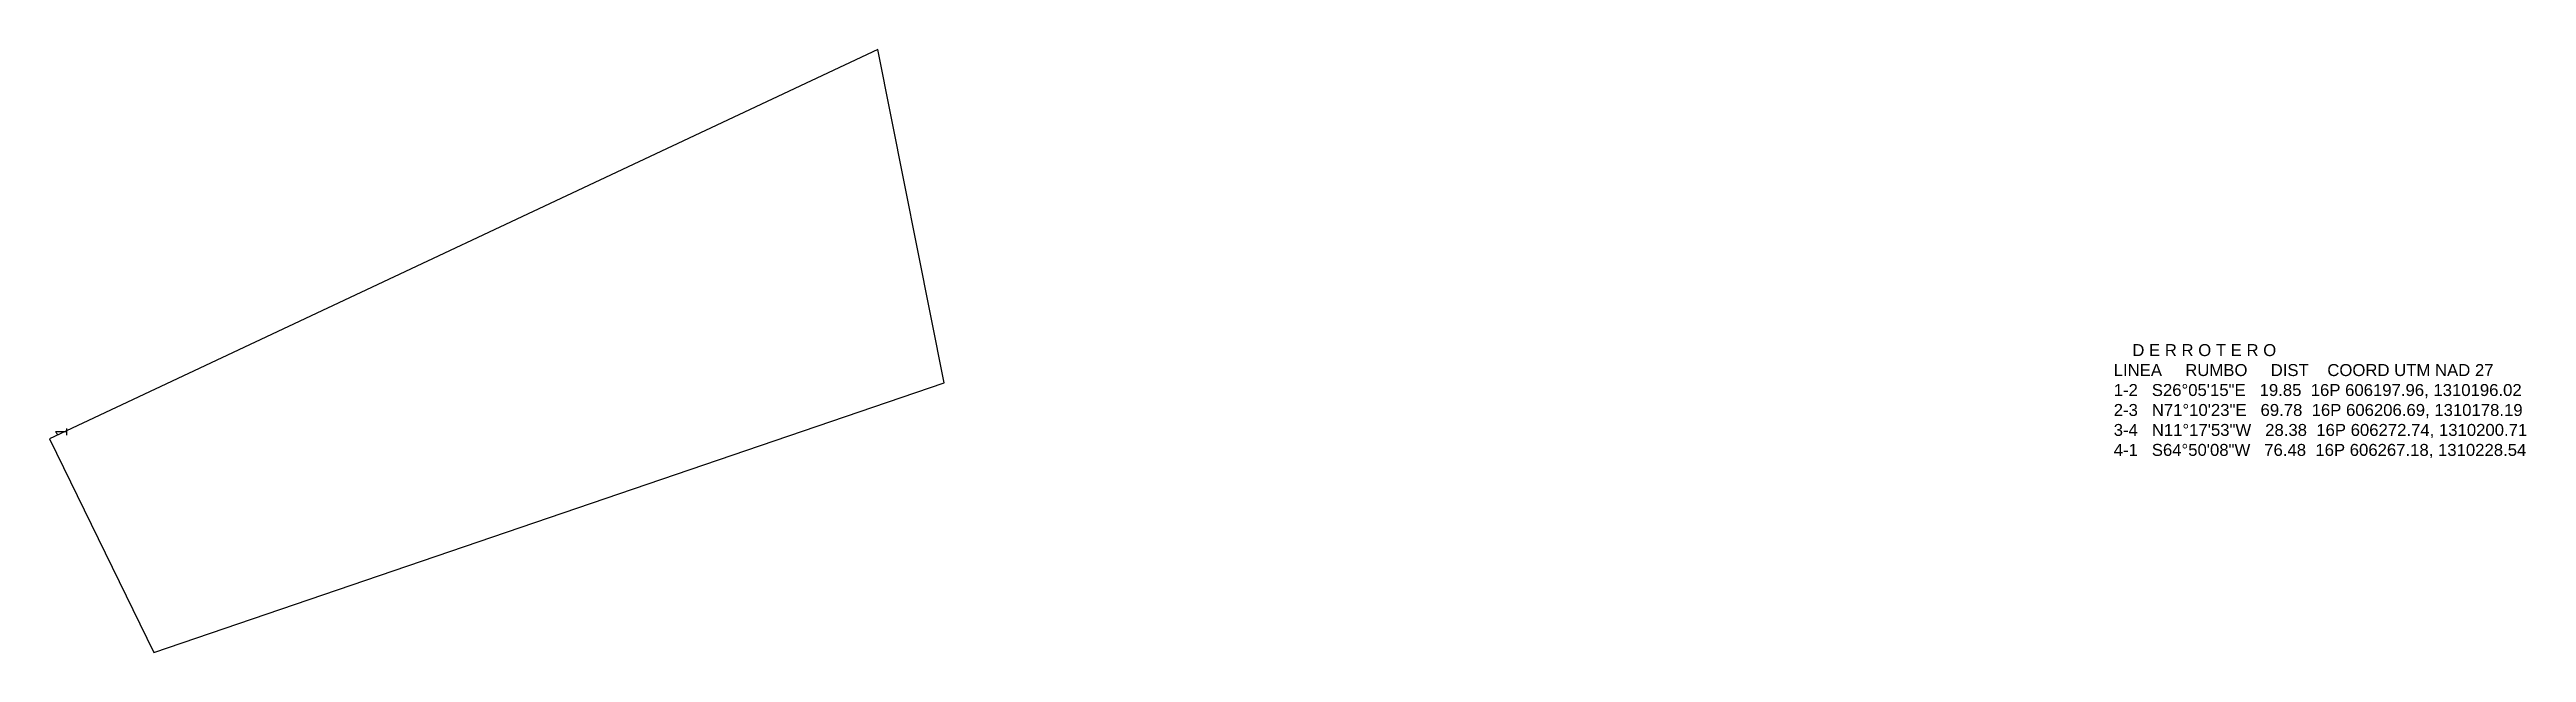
# Model space of a CAD drawing. Header units: millimetres. Extents: x 606198 to 606405, y 1310178 to 1310229.
import ezdxf
from ezdxf.enums import TextEntityAlignment as Align

# ---------------------------------------------------------------- set-up
doc = ezdxf.new("R2010")
doc.units = ezdxf.units.MM
doc.styles.get("Standard").update_dxf_attribs({"font": 'arial.ttf'})

msp = doc.modelspace()

# ---------------------------------------------------------------- linework, layer by layer
msp.add_lwpolyline([(606197.96, 1310196.02), (606206.69, 1310178.19), (606272.74, 1310200.71), (606267.18, 1310228.54)], close=True)

# ---------------------------------------------------------------- texts
msp.add_text('1', height=1, rotation=90).set_placement((606198.94, 1310196.21), align=Align.MIDDLE_LEFT)
at = {"insert": (606369.7, 1310203.94), "char_height": 1, "width": 36.9563, "attachment_point": 1}
msp.add_mtext('      D E R R O T E R O\\P  LINEA     RUMBO     DIST    COORD UTM NAD 27\\P  1-2   S26°05\'15"E   19.85  16P 606197.96, 1310196.02\\P  2-3   N71°10\'23"E   69.78  16P 606206.69, 1310178.19\\P  3-4   N11°17\'53"W   28.38  16P 606272.74, 1310200.71\\P  4-1   S64°50\'08"W   76.48  16P 606267.18, 1310228.54\\P', dxfattribs=at)

doc.saveas('drawing.dxf')
